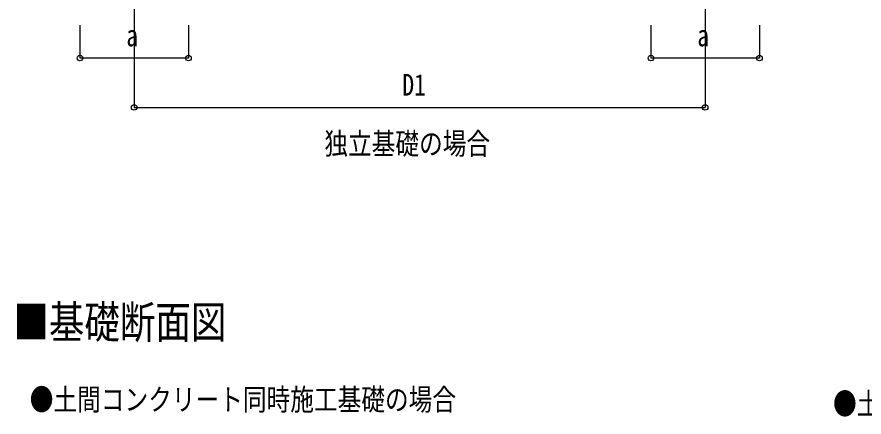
# Model space of a CAD drawing. Units: millimetres, scale not verified. Extents: x -16820 to 16820, y -11880 to 11880.
# Drawn here: x -13672 to -8520, y -5873 to -3440 of the extents above; entities that cross this region are included whole.
import ezdxf
from ezdxf.enums import TextEntityAlignment as Align

# ---------------------------------------------------------------- set-up
doc = ezdxf.new("R2010")
doc.units = ezdxf.units.MM
doc.header["$LTSCALE"] = 50
for name, color, linetype in [('0-2_USER1', 3, 'Continuous'), ('0-4_YKK_12', 2, 'Continuous'), ('0-7_YKK_D', 6, 'Continuous')]:
    doc.layers.add(name, color=color, linetype=linetype)
doc.styles.add('ＭＳ ゴシック', font='')
doc.styles.get('ＭＳ ゴシック').set_extended_font_data('MS Gothic')

msp = doc.modelspace()

# ---------------------------------------------------------------- linework, layer by layer
at = {"layer": '0-4_YKK_12'}
for p, q in [((-12959.42, -3139.52), (-12959.42, -3639.52)), ((-9486.42, -3139.52), (-9486.42, -3639.52))]:
    msp.add_line(p, q, dxfattribs=at)
at = {"layer": '0-7_YKK_D'}
for p, q in [((-13289.42, -3489.52), (-13289.42, -3690.52)), ((-12959.42, -3489.52), (-12959.42, -3990.52)), ((-12629.42, -3489.52), (-12629.42, -3690.52)), ((-9816.42, -3489.52), (-9816.42, -3690.52)), ((-9486.42, -3489.52), (-9486.42, -3990.52)), ((-9156.42, -3489.52), (-9156.42, -3690.52)), ((-12629.42, -3689.52), (-13289.42, -3689.52)), ((-9156.42, -3689.52), (-9816.42, -3689.52)), ((-12959.42, -3989.52), (-9486.42, -3989.52))]:
    msp.add_line(p, q, dxfattribs=at)
for centre in [(-13289.42, -3689.52), (-12629.42, -3689.52), (-9816.42, -3689.52), (-9156.42, -3689.52), (-12959.42, -3989.52), (-9486.42, -3989.52)]:
    msp.add_circle(centre, 17, dxfattribs=at)

# ---------------------------------------------------------------- texts
at = {"layer": '0-2_USER1', "style": 'ＭＳ ゴシック', "width": 0.8}
for s, height, p in [('独立基礎の場合', 132, (-11802.76, -4315.37)), ('■基礎断面図', 197.9, (-13694.06, -5453.7)), ('●土間コンクリート同時施工基礎の場合', 132, (-13594.51, -5871.7)), ('●土間コンクリート考慮基礎の場合', 132, (-8708.59, -5897.25))]:
    msp.add_text(s, height=height, dxfattribs=at).set_placement(p, align=Align.BOTTOM_LEFT)
at = {"layer": '0-7_YKK_D', "style": 'ＭＳ ゴシック', "width": 0.8}
for s, p in [('a', (-13007.42, -3657.52)), ('a', (-9534.42, -3657.52)), ('D1', (-11328.52, -3957.52))]:
    msp.add_text(s, height=132, dxfattribs=at).set_placement(p, align=Align.BOTTOM_LEFT)

doc.saveas('drawing.dxf')
